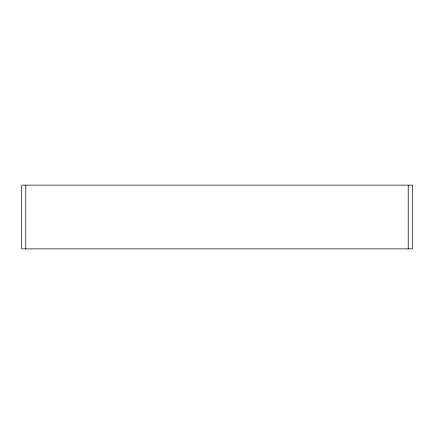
<?xml version="1.0" encoding="UTF-8"?>
<svg xmlns="http://www.w3.org/2000/svg" width="434" height="434" viewBox="0 0 434 434"><rect width="100%" height="100%" fill="white"/><g stroke="black" fill="none" stroke-linecap="round" stroke-linejoin="round"><path stroke-width="0.65" d="M408.22 185.128L408.22 248.872M25.78 185.128L25.78 248.872M412.3 185.128L21.7 185.128L21.7 248.872L412.3 248.872L412.3 185.128"/></g></svg>
